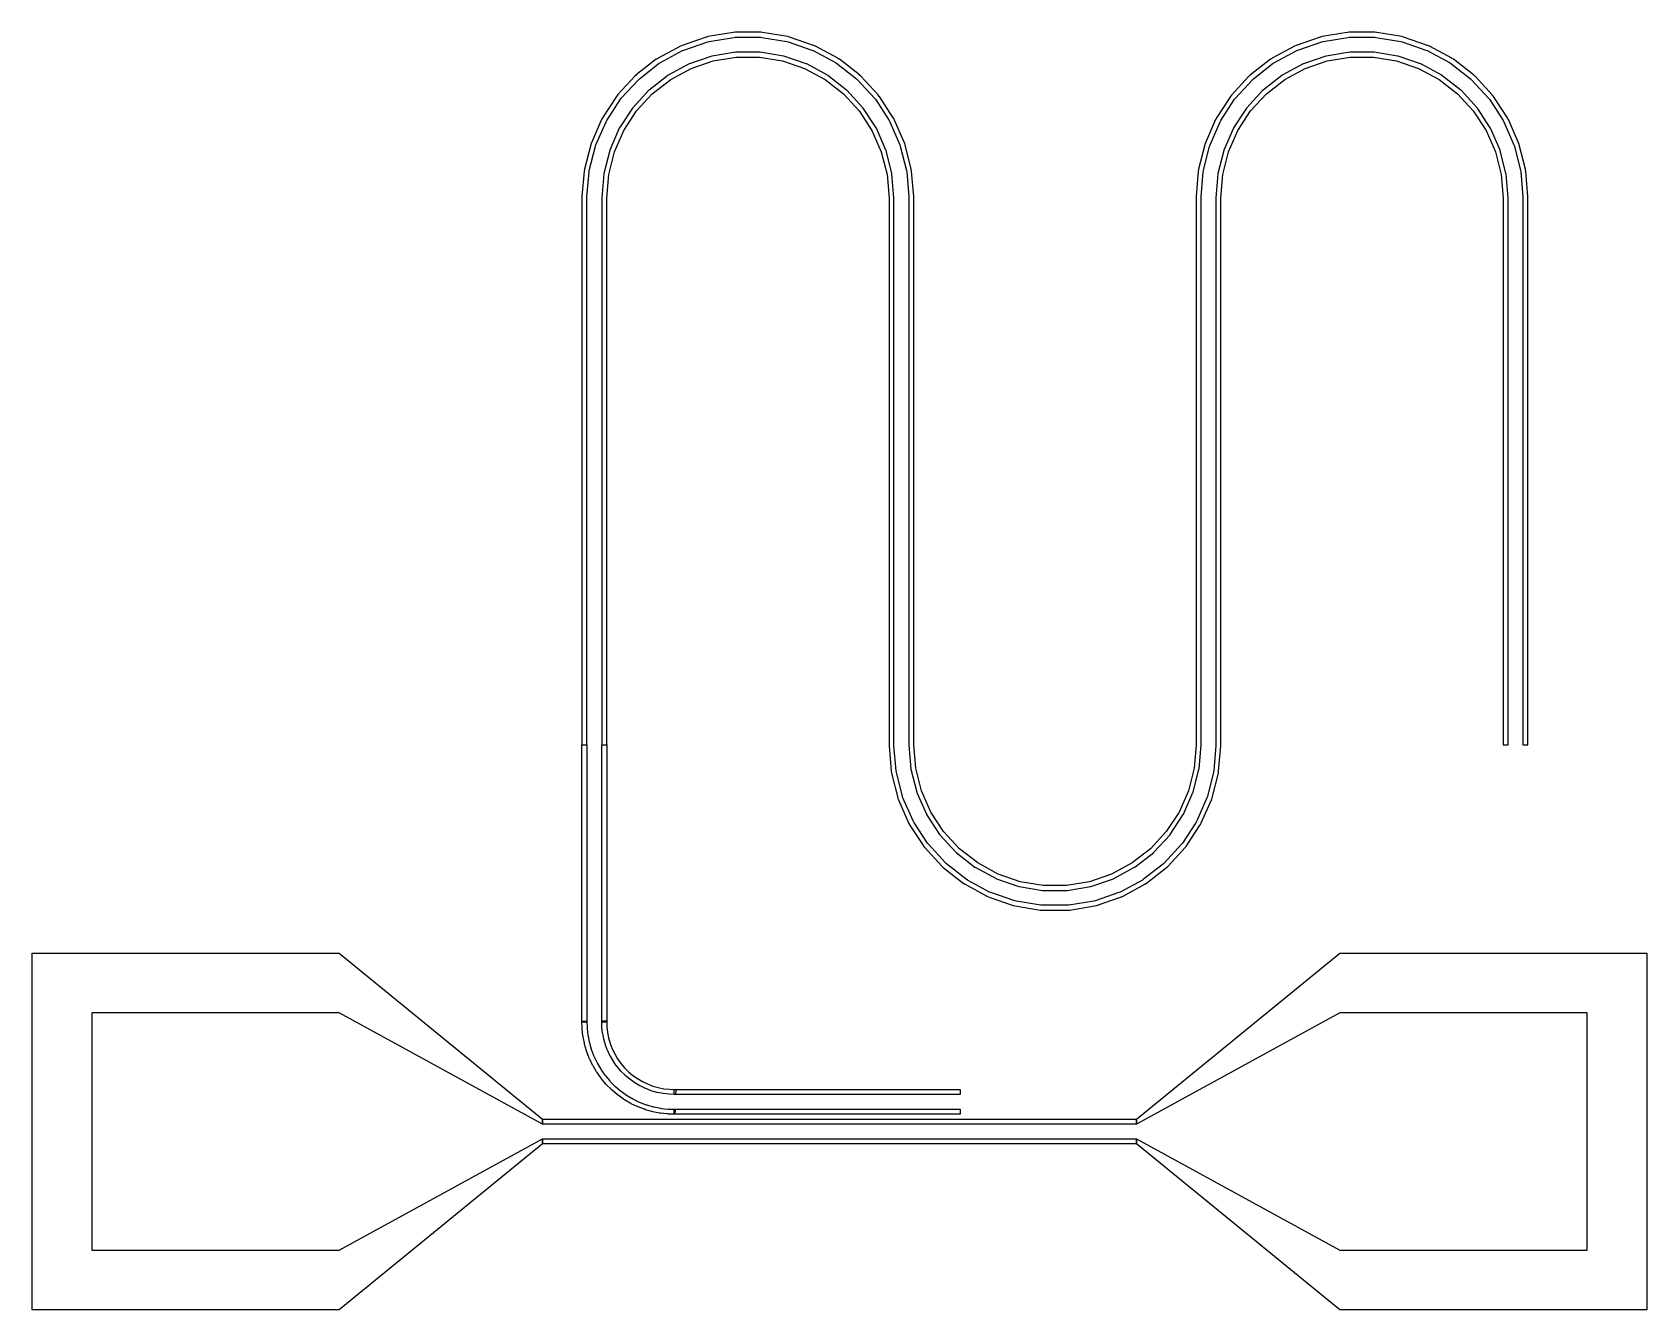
# Model space of a CAD drawing. Header units: metres. Extents: x -515 to 1115, y -180 to 1110.
import ezdxf

# ---------------------------------------------------------------- set-up
doc = ezdxf.new("R2010")
doc.units = ezdxf.units.M

msp = doc.modelspace()

# ---------------------------------------------------------------- linework, layer by layer
for points in [[(995, 943.3), (995, 943.4), (995, 944.2), (995, 944.3), (992.8, 969.8), (992.8, 970), (992.5, 971.6), (992.5, 971.8), (986.2, 996.6), (986.2, 996.8), (985.6, 998.4), (985.5, 998.6), (975.3, 1022), (975.2, 1022.2), (974.4, 1023.7), (974.3, 1023.9), (960.3, 1045.3), (960.2, 1045.5), (959.1, 1046.8), (959, 1046.9), (941.7, 1065.8), (941.5, 1065.9), (940.3, 1067), (940.2, 1067.2), (920, 1082.9), (919.8, 1083), (918.4, 1083.9), (918.2, 1084), (895.7, 1096.2), (895.5, 1096.3), (894, 1096.9), (893.8, 1097), (869.6, 1105.3), (869.4, 1105.4), (867.8, 1105.8), (867.6, 1105.8), (842.4, 1110.1), (842.2, 1110.1), (840.5, 1110.2), (840.3, 1110.2), (814.7, 1110.2), (814.5, 1110.2), (812.8, 1110.1), (812.6, 1110.1), (787.4, 1105.8), (787.2, 1105.8), (785.6, 1105.4), (785.4, 1105.3), (761.2, 1097), (761, 1096.9), (759.5, 1096.3), (759.3, 1096.2), (736.8, 1084), (736.6, 1083.9), (735.2, 1083), (735, 1082.9), (714.8, 1067.2), (714.7, 1067), (713.5, 1065.9), (713.3, 1065.8), (696, 1046.9), (695.9, 1046.8), (694.8, 1045.5), (694.7, 1045.3), (680.7, 1023.9), (680.6, 1023.7), (679.8, 1022.2), (679.7, 1022), (669.5, 998.6), (669.4, 998.4), (668.8, 996.8), (668.8, 996.6), (662.5, 971.8), (662.5, 971.6), (662.2, 970), (662.2, 969.8), (660, 944.3), (660, 944.2), (660, 943.4), (660, 943.3), (660, 390.9), (660, 390.6), (658, 367), (652.2, 344.2), (642.8, 322.6), (629.9, 302.9), (614, 285.6), (595.4, 271.2), (574.7, 260), (552.5, 252.3), (529.3, 248.5), (505.7, 248.5), (482.5, 252.3), (460.3, 260), (439.6, 271.2), (421, 285.6), (405.1, 302.9), (392.2, 322.6), (382.8, 344.2), (377, 367), (375, 390.6), (375, 390.9), (375, 943.3), (375, 943.4), (375, 944.2), (375, 944.3), (372.8, 969.8), (372.8, 970), (372.5, 971.6), (372.5, 971.8), (366.2, 996.6), (366.2, 996.8), (365.6, 998.4), (365.5, 998.6), (355.3, 1022), (355.2, 1022.2), (354.4, 1023.7), (354.3, 1023.9), (340.3, 1045.3), (340.2, 1045.5), (339.1, 1046.8), (339, 1046.9), (321.7, 1065.8), (321.5, 1065.9), (320.3, 1067), (320.2, 1067.2), (300, 1082.9), (299.8, 1083), (298.4, 1083.9), (298.2, 1084), (275.7, 1096.2), (275.5, 1096.3), (274, 1096.9), (273.8, 1097), (249.6, 1105.3), (249.4, 1105.4), (247.8, 1105.8), (247.6, 1105.8), (222.4, 1110.1), (222.2, 1110.1), (220.5, 1110.2), (220.3, 1110.2), (194.7, 1110.2), (194.5, 1110.2), (192.8, 1110.1), (192.6, 1110.1), (167.4, 1105.8), (167.2, 1105.8), (165.6, 1105.4), (165.4, 1105.3), (141.2, 1097), (141, 1096.9), (139.5, 1096.3), (139.3, 1096.2), (116.8, 1084), (116.6, 1083.9), (115.2, 1083), (115, 1082.9), (94.8, 1067.2), (94.7, 1067), (93.5, 1065.9), (93.3, 1065.8), (76, 1046.9), (75.9, 1046.8), (74.8, 1045.5), (74.7, 1045.3), (60.7, 1023.9), (60.6, 1023.7), (59.8, 1022.2), (59.7, 1022), (49.5, 998.6), (49.4, 998.4), (48.8, 996.8), (48.8, 996.6), (42.5, 971.8), (42.5, 971.6), (42.2, 970), (42.2, 969.8), (40, 944.3), (40, 944.2), (40, 943.4), (40, 943.3), (40, 390.4), (45, 390.4), (45, 943.2), (45, 943.9), (47.1, 969.3), (47.4, 970.7), (53.6, 995.3), (54.1, 996.7), (64.3, 1019.9), (65, 1021.2), (78.8, 1042.5), (79.7, 1043.6), (96.9, 1062.3), (98, 1063.3), (118, 1078.9), (119.2, 1079.7), (141.6, 1091.7), (142.9, 1092.3), (166.9, 1100.6), (168.3, 1100.9), (193.4, 1105.1), (194.8, 1105.2), (220.2, 1105.2), (221.6, 1105.1), (246.7, 1100.9), (248.1, 1100.6), (272.1, 1092.3), (273.4, 1091.7), (295.8, 1079.7), (297, 1078.9), (317, 1063.3), (318.1, 1062.3), (335.3, 1043.6), (336.2, 1042.5), (350, 1021.2), (350.7, 1019.9), (360.9, 996.7), (361.4, 995.3), (367.6, 970.7), (367.9, 969.3), (370, 943.9), (370, 943.2), (370, 390.8), (370, 390.6), (370, 390.2), (372, 366.4), (372.1, 366), (378, 342.7), (378.1, 342.4), (387.7, 320.4), (387.9, 320.1), (401, 300), (401.3, 299.7), (417.5, 282.1), (417.8, 281.8), (436.7, 267.1), (437, 266.9), (458.1, 255.5), (458.5, 255.3), (481.1, 247.5), (481.5, 247.4), (505.1, 243.5), (505.5, 243.5), (529.5, 243.5), (529.9, 243.5), (553.5, 247.4), (553.9, 247.5), (576.5, 255.3), (576.9, 255.5), (598, 266.9), (598.3, 267.1), (617.2, 281.8), (617.5, 282.1), (633.7, 299.7), (634, 300), (647.1, 320.1), (647.3, 320.4), (656.9, 342.4), (657, 342.7), (662.9, 366), (663, 366.4), (665, 390.2), (665, 390.6), (665, 390.8), (665, 943.2), (665, 943.9), (667.1, 969.3), (667.4, 970.7), (673.6, 995.3), (674.1, 996.7), (684.3, 1019.9), (685, 1021.2), (698.8, 1042.5), (699.7, 1043.6), (716.9, 1062.3), (718, 1063.3), (738, 1078.9), (739.2, 1079.7), (761.6, 1091.7), (762.9, 1092.3), (786.9, 1100.6), (788.3, 1100.9), (813.4, 1105.1), (814.8, 1105.2), (840.2, 1105.2), (841.6, 1105.1), (866.7, 1100.9), (868.1, 1100.6), (892.1, 1092.3), (893.4, 1091.7), (915.8, 1079.7), (917, 1078.9), (937, 1063.3), (938.1, 1062.3), (955.3, 1043.6), (956.2, 1042.5), (970, 1021.2), (970.7, 1019.9), (980.9, 996.7), (981.4, 995.3), (987.6, 970.7), (987.9, 969.3), (990, 943.9), (990, 943.2), (990, 390.4), (995, 390.4), (995, 943.3), (995, 943.3)], [(65, 942.7), (67, 966.7), (72.8, 989.5), (82.2, 1011.1), (95.1, 1030.8), (111, 1048.1), (129.6, 1062.5), (150.3, 1073.7), (172.5, 1081.4), (195.7, 1085.2), (219.3, 1085.2), (242.5, 1081.4), (264.7, 1073.7), (285.4, 1062.5), (304, 1048.1), (319.9, 1030.8), (332.8, 1011.1), (342.2, 989.5), (348, 966.7), (350, 942.7), (350, 390.4), (350, 390.3), (350, 389.5), (350, 389.4), (352.2, 363.9), (352.2, 363.7), (352.5, 362.1), (352.5, 361.9), (358.8, 337), (358.8, 336.8), (359.4, 335.3), (359.5, 335.1), (369.7, 311.6), (369.8, 311.5), (370.6, 310), (370.7, 309.8), (384.7, 288.4), (384.8, 288.2), (385.9, 286.9), (386, 286.8), (403.3, 267.9), (403.5, 267.8), (404.7, 266.7), (404.8, 266.5), (425, 250.8), (425.2, 250.7), (426.6, 249.8), (426.8, 249.7), (449.3, 237.5), (449.5, 237.4), (451, 236.7), (451.2, 236.7), (475.4, 228.4), (475.6, 228.3), (477.2, 227.9), (477.4, 227.8), (502.6, 223.6), (502.8, 223.6), (504.5, 223.5), (504.7, 223.5), (530.3, 223.5), (530.5, 223.5), (532.2, 223.6), (532.4, 223.6), (557.6, 227.8), (557.8, 227.9), (559.4, 228.3), (559.6, 228.4), (583.8, 236.7), (584, 236.7), (585.5, 237.4), (585.7, 237.5), (608.2, 249.7), (608.4, 249.8), (609.8, 250.7), (610, 250.8), (630.2, 266.5), (630.3, 266.7), (631.5, 267.8), (631.7, 267.9), (649, 286.8), (649.1, 286.9), (650.2, 288.2), (650.3, 288.4), (664.3, 309.8), (664.4, 310), (665.2, 311.5), (665.3, 311.6), (675.5, 335.1), (675.6, 335.3), (676.2, 336.8), (676.2, 337), (682.5, 361.9), (682.5, 362.1), (682.8, 363.7), (682.8, 363.9), (685, 389.4), (685, 389.5), (685, 390.3), (685, 390.4), (685, 942.7), (687, 966.7), (692.8, 989.5), (702.2, 1011.1), (715.1, 1030.8), (731, 1048.1), (749.6, 1062.5), (770.3, 1073.7), (792.5, 1081.4), (815.7, 1085.2), (839.3, 1085.2), (862.5, 1081.4), (884.7, 1073.7), (905.4, 1062.5), (924, 1048.1), (939.9, 1030.8), (952.8, 1011.1), (962.2, 989.5), (968, 966.7), (970, 942.7), (970, 390.4), (975, 390.4), (975, 942.8), (975, 943), (973, 967.3), (972.9, 967.7), (967, 990.9), (966.9, 991.3), (957.3, 1013.3), (957.1, 1013.6), (944, 1033.7), (943.7, 1034), (927.5, 1051.6), (927.2, 1051.9), (908.3, 1066.6), (908, 1066.8), (886.9, 1078.2), (886.5, 1078.4), (863.9, 1086.1), (863.5, 1086.2), (839.9, 1090.2), (839.5, 1090.2), (815.5, 1090.2), (815.1, 1090.2), (791.5, 1086.2), (791.1, 1086.1), (768.5, 1078.4), (768.1, 1078.2), (747, 1066.8), (746.7, 1066.6), (727.8, 1051.9), (727.5, 1051.6), (711.3, 1034), (711, 1033.7), (697.9, 1013.6), (697.7, 1013.3), (688.1, 991.3), (688, 990.9), (682.1, 967.7), (682, 967.3), (680, 943), (680, 942.8), (680, 390.5), (680, 389.8), (677.9, 364.4), (677.6, 363), (671.4, 338.4), (670.9, 337), (660.7, 313.7), (660, 312.5), (646.2, 291.2), (645.3, 290.1), (628.1, 271.4), (627, 270.4), (607, 254.8), (605.8, 254), (583.4, 241.9), (582.1, 241.4), (558.1, 233.1), (556.7, 232.8), (531.6, 228.6), (530.2, 228.5), (504.8, 228.5), (503.4, 228.6), (478.3, 232.8), (476.9, 233.1), (452.9, 241.4), (451.6, 241.9), (429.2, 254), (428, 254.8), (408, 270.4), (406.9, 271.4), (389.7, 290.1), (388.8, 291.2), (375, 312.5), (374.3, 313.7), (364.1, 337), (363.6, 338.4), (357.4, 363), (357.1, 364.4), (355, 389.8), (355, 390.5), (355, 942.8), (355, 943), (353, 967.3), (352.9, 967.7), (347, 990.9), (346.9, 991.3), (337.3, 1013.3), (337.1, 1013.6), (324, 1033.7), (323.7, 1034), (307.5, 1051.6), (307.2, 1051.9), (288.3, 1066.6), (288, 1066.8), (266.9, 1078.2), (266.5, 1078.4), (243.9, 1086.1), (243.5, 1086.2), (219.9, 1090.2), (219.5, 1090.2), (195.5, 1090.2), (195.1, 1090.2), (171.5, 1086.2), (171.1, 1086.1), (148.5, 1078.4), (148.1, 1078.2), (127, 1066.8), (126.7, 1066.6), (107.8, 1051.9), (107.5, 1051.6), (91.3, 1034), (91, 1033.7), (77.9, 1013.6), (77.7, 1013.3), (68.1, 991.3), (68, 990.9), (62.1, 967.7), (62, 967.3), (60, 943), (60, 942.8), (60, 390.4), (65, 390.4), (65, 942.7), (65, 942.7)], [(40, 390.4), (45, 390.4), (45, 110.4), (40, 110.4), (40, 390.4), (40, 390.4)], [(65, 110.4), (60, 110.4), (60, 390.4), (65, 390.4), (65, 110.4), (65, 110.4)], [(0, -12.5), (-205, -180), (-515, -180), (-515, 180), (-205, 180), (0, 12.5), (0, 7.5), (-205, 120), (-455, 120), (-455, -120), (-205, -120), (0, -7.5), (0, -12.5), (0, -12.5)], [(600, 12.5), (805, 180), (1115, 180), (1115, -180), (805, -180), (600, -12.5), (600, -7.5), (805, -120), (1055, -120), (1055, 120), (805, 120), (600, 7.5), (600, 12.5), (600, 12.5)], [(127.1, 17.6), (127, 17.6), (126.2, 17.7), (126.1, 17.7), (119.4, 18.4), (119.2, 18.5), (118.4, 18.6), (118.3, 18.6), (111.7, 19.9), (111.6, 19.9), (110.7, 20.1), (110.6, 20.2), (104.1, 22), (104, 22.1), (103.2, 22.3), (103.1, 22.4), (96.8, 24.8), (96.7, 24.8), (95.9, 25.2), (95.8, 25.2), (89.7, 28.1), (89.6, 28.2), (88.8, 28.6), (88.8, 28.6), (82.9, 32.1), (82.8, 32.1), (82.1, 32.6), (82, 32.7), (76.5, 36.6), (76.4, 36.6), (75.7, 37.2), (75.7, 37.2), (70.5, 41.6), (70.4, 41.7), (69.8, 42.2), (69.7, 42.3), (64.9, 47.1), (64.8, 47.2), (64.2, 47.8), (64.2, 47.9), (59.8, 53.1), (59.7, 53.2), (59.2, 53.8), (59.2, 53.9), (55.2, 59.5), (55.2, 59.5), (54.7, 60.2), (54.7, 60.3), (51.2, 66.2), (51.2, 66.3), (50.8, 67), (50.7, 67.1), (47.8, 73.2), (47.7, 73.3), (47.4, 74.1), (47.4, 74.2), (44.9, 80.5), (44.9, 80.6), (44.6, 81.4), (44.6, 81.5), (42.7, 88.1), (42.7, 88.2), (42.5, 89), (42.5, 89.1), (41.2, 95.7), (41.2, 95.8), (41, 96.7), (41, 96.8), (40.3, 103.5), (40.3, 103.6), (40.2, 104.5), (40.2, 104.6), (40, 111.4), (45, 111.5), (45.2, 104.8), (45.2, 104), (46, 97.4), (46.1, 96.7), (47.4, 90.1), (47.6, 89.4), (49.4, 83), (49.6, 82.3), (52, 76), (52.3, 75.3), (55.2, 69.3), (55.5, 68.7), (58.9, 62.9), (59.3, 62.3), (63.2, 56.9), (63.7, 56.3), (68, 51.2), (68.5, 50.6), (73.2, 45.9), (73.7, 45.4), (78.8, 41.1), (79.4, 40.6), (84.9, 36.8), (85.5, 36.4), (91.2, 33), (91.9, 32.6), (97.9, 29.7), (98.6, 29.4), (104.8, 27.1), (105.5, 26.8), (112, 25), (112.7, 24.8), (119.2, 23.5), (120, 23.4), (126.6, 22.7), (127.3, 22.6), (134.1, 22.4), (133.9, 17.4), (127.1, 17.6), (127.1, 17.6)], [(65.2, 105.8), (65.8, 100.1), (66.9, 94.5), (68.5, 88.9), (70.5, 83.6), (73, 78.4), (75.9, 73.5), (79.2, 68.8), (82.9, 64.4), (87, 60.4), (91.4, 56.7), (96, 53.4), (101, 50.5), (106.2, 48), (111.5, 45.9), (117, 44.3), (122.6, 43.2), (128.3, 42.6), (134.6, 42.4), (134.5, 37.4), (128.1, 37.6), (127.9, 37.6), (122, 38.3), (121.8, 38.3), (115.9, 39.5), (115.7, 39.5), (110, 41.2), (109.8, 41.2), (104.3, 43.3), (104.1, 43.4), (98.7, 46), (98.5, 46.1), (93.4, 49.1), (93.2, 49.2), (88.4, 52.7), (88.2, 52.8), (83.7, 56.6), (83.5, 56.8), (79.3, 61), (79.2, 61.1), (75.4, 65.7), (75.2, 65.8), (71.8, 70.7), (71.7, 70.9), (68.7, 76), (68.6, 76.2), (66, 81.5), (65.9, 81.7), (63.8, 87.3), (63.7, 87.5), (62.1, 93.2), (62, 93.4), (60.9, 99.2), (60.8, 99.4), (60.2, 105.3), (60.2, 105.5), (60, 111.9), (65, 112), (65.2, 105.8), (65.2, 105.8)], [(421.8, 42.4), (421.8, 37.4), (133, 37.4), (133, 42.4), (421.8, 42.4), (421.8, 42.4)], [(133, 17.4), (133, 22.4), (421.8, 22.4), (421.8, 17.4), (133, 17.4), (133, 17.4)], [(600, 12.5), (600, 7.5), (0, 7.5), (0, 12.5), (600, 12.5), (600, 12.5)], [(0, -12.5), (0, -7.5), (600, -7.5), (600, -12.5), (0, -12.5), (0, -12.5)]]:
    msp.add_lwpolyline(points)

doc.saveas('drawing.dxf')
